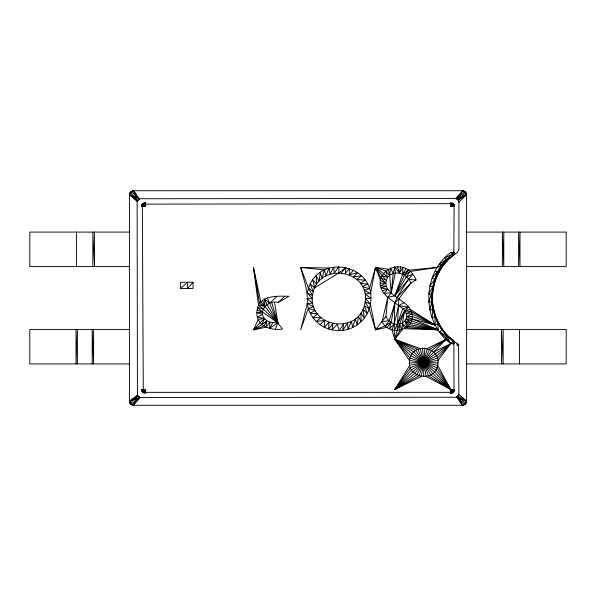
<?xml version="1.0" encoding="UTF-8"?>
<svg xmlns="http://www.w3.org/2000/svg" width="596" height="596" viewBox="0 0 596 596"><rect width="100%" height="100%" fill="white"/><g stroke="black" fill="none" stroke-linecap="round" stroke-linejoin="round"><path stroke-width="0.89" d="M453.191 344.473L453.198 339.839M453.355 255.52L453.362 251.81M394.805 295.765L406.353 276.857L412.544 274.398L394.805 295.765L402.71 274.153L402.829 267.433L399.499 273.057L394.805 266.896L395.282 273.072L391.222 292.83L387.817 297.389L382.051 321.743C390.782 338.915 420.173 328.254 410.339 309.466C404.699 298.559 379.22 292.919 387.646 277.401C394.485 268.945 407.448 273.862 410.927 283.025L398.806 298.864L394.805 302.939L391.177 322.183L387.303 327.234L375.517 329.819L370.369 304.042L365.154 301.956C359.954 337.425 303.982 326.966 313.243 291.72C320.961 261.57 370.168 270.569 365.154 301.956L369.177 308.847L375.517 329.819L385.5 325.662L389.307 320.499L396.899 297.486L410.927 283.025L416.068 279.949C404.356 251.326 363.188 275.277 387.817 297.389L394.805 295.765L404.446 275.233L409.914 271.493L437.434 267.433L441.42 265.302L453.154 255.408L453.876 252.391L454.1 204.607L452.699 203.206L450.792 202.685L450.792 206.514L453.988 205.873L454.614 206.514L454.1 204.607M438 362.964L423.711 362.361L409.527 360.543C411.769 341.262 442.001 346.44 437.695 365.37C434.789 382.803 406.465 377.946 409.527 360.543L394.805 339.325L397.182 330.594L398.806 298.864M274.562 302.507L277.84 322.801L269.645 328.344L269.772 322.086C254.82 316.022 265.272 299.371 278.317 302.388L288.963 296.286C277.609 295.974 259.074 295.042 257.167 309.995C254.41 325.073 270.137 331.063 282.489 329.037L264.803 306.284L260.817 301.941L253.479 267.433L258.515 305.331L263.149 308.996L277.84 322.801L275.538 328.895M404.006 302.753L398.664 305.703L394.276 323.799L391.9 329.722L394.805 339.325L410.942 355.924L423.711 362.361L436.987 367.695L450.792 389.486L450.792 393.315L452.699 392.794L454.1 391.393L454.614 389.486L452.535 390.752L450.792 389.486L437.695 365.37L423.711 362.361L410.041 358.174L394.805 339.325L402.181 329.819L402.33 323.397L404.61 310.859L408.774 307.141L398.664 305.703L387.817 297.389L385.91 316.558L375.517 329.819M450.792 393.315L454.1 391.393L453.988 390.127L450.792 389.486L435.892 369.863L423.711 362.361L412.216 353.853L394.805 339.325L394.276 323.799L394.805 302.939M457.154 343.438L457.065 345.427L458.585 345.106L458.86 394.463L456.715 397.256L140.239 397.562L137.438 395.409L137.14 201.537L139.285 198.744L455.761 198.438L458.026 199.749L458.92 202.208L458.92 249.329L457.415 252.384L450.434 257.681A54.042 54.042 0 0 0 457.154 343.438L458.585 345.106M329.059 268.051L325.885 276.09L324.395 269.928L300.66 267.433L308.512 288.188L313.243 291.72L310.293 283.957L314.636 287.838L338.99 272.894L338.774 266.65L334.229 273.266L333.745 267.001L330.095 274.287L329.059 268.051L300.66 267.433C303.759 279.457 308.11 291.146 307.238 303.647C307.998 308.728 310.002 313.526 312.982 317.698C317.668 323.762 324.38 328.441 332.002 329.819C349.219 334.17 367.866 321.602 370.369 304.042C377.79 262.762 314.532 251.877 307.35 292.956L312.356 298.663L306.895 298.648L312.706 303.081L307.238 303.647L300.66 329.819L308.288 308.46L313.585 306.716L307.238 303.647M308.288 308.46L315.135 310.382L310.196 313.198L317.243 313.727L312.982 317.698L320.991 317.713L316.29 321.475L324.82 320.439L324.261 327.234L328.858 322.421L328.62 329.022L332.903 323.68L332.002 329.819L337.366 324.313L339.258 330.594L343.683 323.948L342.73 330.415L347.58 322.943L347.885 329.417L351.446 321.281L352.676 327.621L355.283 318.875L357.213 324.991L358.412 316.096L361.034 321.862L361.042 312.848L364.357 318.093L363.076 309.242L367.166 313.585L364.387 305.696L369.177 308.847M338.99 272.894L345.851 267.433L345.337 273.579L349.286 268.26L349.442 274.86L357.675 272.603L353.443 276.961L361.437 275.814L356.84 279.531L365.125 280.098L360.386 283.301L367.576 284.136L362.502 286.534L369.445 288.732L375.517 267.433L388.331 269.154L389.65 275.426L391.222 292.83L384.01 293.351L387.84 289.172L381.067 288.01L386.193 286.177L380.471 285.879L385.657 283.197L381.045 277.952L375.517 267.433L385.768 271.083L389.65 275.426L390.522 268.029L393.233 273.586L391.222 292.83M423.711 376.665L423.711 362.361L424.926 348.109M271.776 302.798L277.84 322.801L262.478 312.088L256.988 312.721L262.598 314.412L257.487 317.132L264.408 318.547L253.479 329.819L266.062 327.249L266.777 320.782L261.949 324.619L253.479 329.819L258.21 319.404L264.408 318.547L261.949 324.619M145.208 206.514L143.122 204.659L145.208 202.685L141.9 204.607L142.355 206.514L143.301 203.206L145.208 202.685L145.208 206.514L141.386 206.514L141.9 204.607L143.301 203.206L142.355 206.514L143.301 392.794L145.208 393.315L145.208 389.486L141.9 391.393L143.301 392.794L145.208 392.339L450.792 392.339L452.699 392.794L453.988 390.127L453.884 343.609L453.154 340.592C439.222 329.707 431.288 311.857 432.502 294.23C434.357 284.352 435.326 273.601 441.42 265.302C445.078 260.273 449.757 256.22 454.614 252.391L450.792 252.391C421.536 273.855 421.528 322.116 450.792 343.609L454.614 343.609L453.154 340.592L437.904 360.543L423.711 362.361L409.422 362.964M145.64 389.665L145.312 391.803L145.744 392.779L143.837 392.257L142.437 390.857L142.094 389.59M385.91 316.558C395.796 334.438 418.72 317.057 398.664 305.703M442.694 329.774L439.595 332.024L445.644 337.388L446.032 339.325L427.317 348.518L423.711 362.361L421.298 376.456L394.805 389.486L409.735 365.37L423.711 362.361L437.389 358.174L450.792 343.609L444.266 331.644M433.247 307.044L432.033 317.795L434.946 316.737L435.452 315.85C437.792 326.101 444.631 334.684 452.789 341.054L453.884 343.609M400.661 266.904L399.499 273.057L397.577 266.65M370.369 304.042L365.385 298.38L370.839 298.358L365.02 293.902L370.511 293.552L375.517 267.433L383.511 273.497L387.646 277.401L385.768 271.083M432.502 298L429.805 310.032L433.553 309.242L434.946 316.737L435.318 325.178L411.963 318.905L406.71 316.655L411.948 313.883L435.318 325.178L438.701 323.375L442.105 330.199M393.233 273.586L394.805 266.896M142.742 389.59L142.437 390.857L145.744 392.779M142.094 206.41L142.437 205.143L143.837 203.743L145.744 203.221L145.186 205.195L145.558 206.432M324.395 269.928L321.982 278.593L320.32 272.394L319.098 281.193L316.148 275.985L316.677 284.232L312.84 279.844L314.636 287.838M433.247 288.956L428.68 302.038L432.502 301.77M453.876 252.391L452.275 254.283L444.787 257.792L447.544 260.452L437.308 271.88C434.007 281.528 430.923 291.496 431.772 301.822C431.355 311.842 438.693 320.037 438.216 329.819L404.788 328.739L402.33 323.397L406.621 327.591L438.216 329.819L411.963 318.905L406.301 319.128L410.651 322.861L438.216 329.819L408.185 326.25L405.273 321.013L410.651 322.861M450.256 392.779L452.148 392.19L452.863 389.762M452.535 389.523L450.256 391.803L452.148 392.19L453.526 390.805L453.891 389.568M137.14 201.537L129.414 194.549L130.151 192.299L133.251 190.72L462.749 190.72L465.007 191.45L466.586 194.549L466.586 401.451L465.848 403.701L462.749 405.28L133.251 405.28L130.993 404.55L129.414 401.451L129.414 194.549L130.993 191.45L133.251 190.72L136.164 193.938M394.373 330.363L397.286 324.336L402.702 308.795L408.774 307.141M433.612 352.035L450.792 343.609L435.214 353.853L423.711 362.361L411.538 369.863L394.805 389.486L414.727 373.491L423.711 362.361L446.032 339.325L429.604 349.33L423.711 362.361L418.951 375.845L394.805 389.486L410.443 367.695L423.711 362.361L436.488 355.924L450.792 343.609L445.644 337.388L447.544 335.548M397.182 330.594L404.61 310.859L410.339 309.466L435.318 325.178L412.171 316.401L406.71 316.655M456.514 397.122L458.026 396.251L458.622 394.612M450.516 257.777L446.411 259.357L439.595 263.976L442.694 266.226C436.473 274.681 434.454 285.268 428.68 293.962L432.502 294.23M452.856 389.568L452.342 390.805L450.256 391.803M131.969 398.895L129.414 401.451L130.911 403.783L133.251 405.28L137.438 395.409L129.414 401.451L130.151 403.701L133.251 405.28L140.239 397.562M142.548 206.41L143.837 203.743L145.186 205.195L142.548 206.41L142.437 205.143M454.614 252.391L453.154 255.408L450.792 252.391M266.777 320.782L263.976 326.154L253.479 329.819M458.026 199.749L465.848 192.299L465.089 192.217L465.007 191.45L456.715 198.744L466.586 194.549L458.026 199.749L462.749 190.72L465.848 192.299L466.586 194.549L458.92 202.208L458.406 200.293L456.715 198.744L462.749 190.72L465.089 192.217L466.586 194.549L458.406 200.293M397.286 324.336L404.61 310.859L411.3 311.552L435.318 325.178M269.645 328.344L272.826 322.578L277.84 322.801L267.269 297.829M422.504 348.109L423.711 362.361L416.738 374.847L394.805 389.486L412.976 371.807L423.711 362.361L431.72 350.508L446.032 339.325M394.805 339.325L417.826 349.33L423.711 362.361L428.479 375.845L450.792 389.486L432.696 373.491L423.711 362.361L415.703 350.508L394.805 339.325L420.113 348.518L423.711 362.361L426.133 376.456L450.792 389.486L434.454 371.807L423.711 362.361L413.818 352.035L394.805 339.325L399.916 330.378L399.484 324.246L402.181 329.819M405.913 268.647L402.71 274.153L408.342 270.174L437.434 267.433M452.148 392.19L453.69 389.598M396.899 297.486L408.521 279.338L416.068 279.949M129.414 194.549L130.911 192.217L133.251 190.72L139.285 198.744L129.414 194.549L137.438 200.591L139.538 198.975M406.353 276.857L409.914 271.493M266.062 327.249L269.772 322.086L272.826 322.578M133.251 405.28L139.285 397.256L137.594 395.707L129.414 401.451L139.285 397.256L130.993 404.55L130.911 403.783L130.151 403.701L137.438 395.409M434.946 279.263L429.805 285.968L433.553 286.758M404.446 275.233L408.342 270.174M341.262 272.968L345.851 267.433M439.17 271.865L437.308 271.88L432.033 278.205L435.631 279.509M349.442 274.86L353.54 270.033M193.044 282.251L187.591 288.486L187.591 282.251L180.573 288.486L180.573 282.251L193.044 282.251L193.044 288.486L180.573 288.486M455.761 198.438L462.749 190.72M394.276 323.799L389.508 328.679L391.177 322.183L385.5 325.662M278.317 302.388L284.612 296.286M276.842 296.443L269.66 303.245L264.55 299.028L264.803 306.284L258.515 305.331M452.535 390.752L450.792 392.339L453.988 390.127M320.045 324.664L324.82 320.439M450.792 206.514L452.535 205.248L453.988 205.873L452.699 203.206L450.792 203.661L145.208 204.137L143.122 204.659M450.837 206.626L451.999 205.784L453.452 206.41L453.563 205.143L452.163 203.743L450.256 203.221L453.563 205.143L453.906 206.41M459.836 402.062L462.749 405.28L465.089 403.783L466.586 401.451L461.475 396.347M411.3 311.552L406.159 313.593L411.948 313.883M462.749 405.28L458.026 396.251L466.586 401.451L456.715 397.256L462.749 405.28L465.007 404.55L466.586 401.451L458.86 394.463M382.304 290.766L387.84 289.172M369.445 288.732L364.111 290.245L370.511 293.552M450.256 204.197L452.163 203.743L453.452 206.41L450.256 204.197L451.999 205.784M382.051 321.743L389.307 320.499M129.414 232.097L29.8 232.097L29.8 266.583L129.414 266.583M466.586 232.097L566.2 232.097L566.2 266.583L466.586 266.583M129.414 329.417L29.8 329.417L29.8 363.903L129.414 363.903M466.586 329.417L566.2 329.417L566.2 363.903L466.586 363.903M380.196 283.115L385.657 283.197L380.449 280.232L375.517 267.433L386.126 280.306L381.045 277.952M263.149 308.996L257.673 307.529L262.478 312.088L257.167 309.995M382.073 275.665L387.646 277.401M406.301 319.128L438.216 329.819L409.541 324.656L405.273 321.013L406.621 327.591M307.35 292.956L312.505 295.69L308.512 288.188M435.318 270.822L437.308 271.88M439.595 332.024L450.516 338.223M453.988 205.873L450.792 203.661L452.535 205.248M450.792 389.486L430.692 374.847L423.711 362.361M456.715 397.256L465.007 404.55L465.089 403.783L465.848 403.701L458.026 396.251M139.285 198.744L130.993 191.45L130.911 192.217L130.151 192.299L137.438 200.591L133.251 190.72M143.375 389.523L145.312 391.803L143.837 392.257L143.129 389.777M145.208 392.339L143.383 390.127L141.386 389.486L141.9 391.393M277.84 322.801L266.919 304.459L264.55 299.028M262.553 300.339L264.803 306.284L259.536 303.55L253.479 267.433M453.243 389.568L453.526 390.805M519.98 266.583L519.98 232.097L518.58 266.583L518.58 232.097M519.526 329.417L519.526 363.903M503.799 232.097L503.799 266.583L502.391 232.097L502.391 266.583M503.166 329.417L503.166 363.903L501.474 329.417L501.474 363.903M94.526 232.097L94.526 266.583L92.834 232.097L92.834 266.583M93.609 329.417L93.609 363.903L92.201 329.417L92.201 363.903M77.42 363.903L77.42 329.417L76.02 363.903L76.02 329.417M76.482 232.097L76.482 266.583"/></g></svg>
